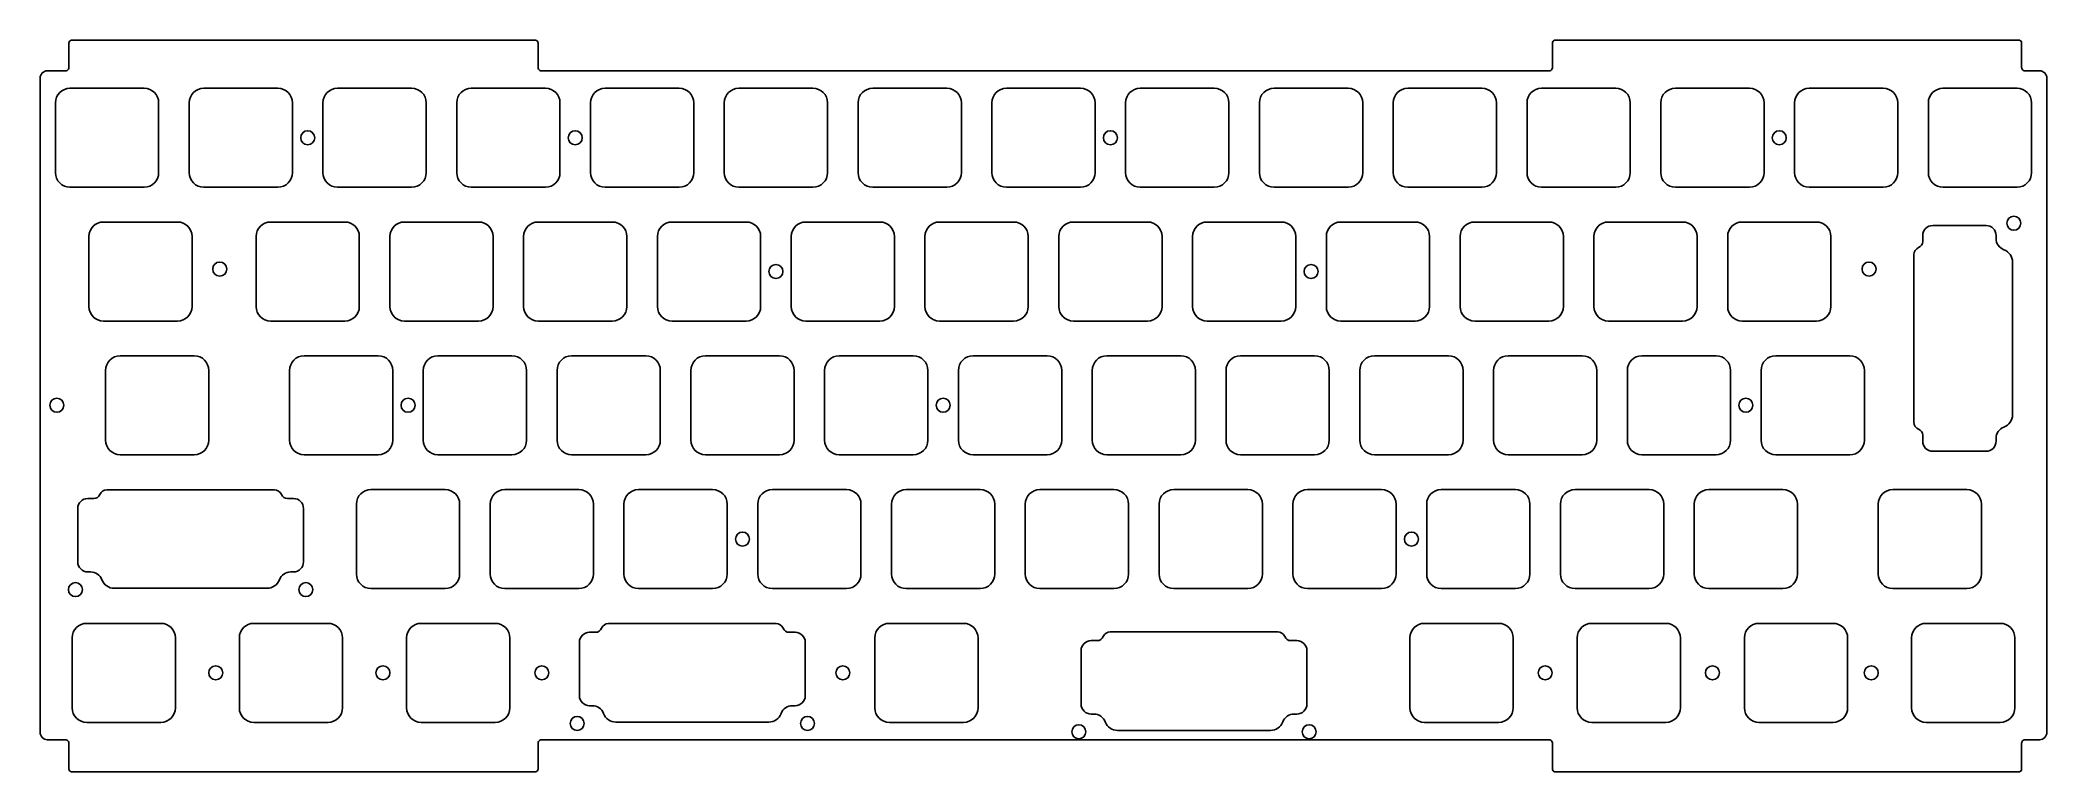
# Model space of a CAD drawing. Header units: millimetres. Extents: x -10 to 276, y -90 to 14.
import ezdxf

# ---------------------------------------------------------------- set-up
doc = ezdxf.new("R2010")
doc.units = ezdxf.units.MM
doc.layers.add('BLACK', color=7, linetype='CONTINUOUS')
doc.layers.add('Edge.Cuts', color=53, linetype='CONTINUOUS')

msp = doc.modelspace()

# ---------------------------------------------------------------- linework, layer by layer
at = {"layer": 'BLACK', "linetype": 'Continuous'}
for p, q in [((252.925, 7.05), (242.374999, 7.05)), ((271.975, 7.05), (261.424999, 7.05)), ((240.3, 4.975), (240.3, -4.975001)), ((255, 4.975), (255, -4.975)), ((259.35, 4.975), (259.35, -4.975001)), ((274.05, 4.975), (274.05, -4.975)), ((252.925, -7.05), (242.375, -7.05)), ((271.975, -7.05), (261.425, -7.05)), ((12.41875, -31.05), (1.868749, -31.05)), ((-0.20625, -33.125), (-0.20625, -43.075001)), ((14.49375, -33.125), (14.49375, -43.075)), ((12.41875, -45.15), (1.86875, -45.15)), ((238.6375, -50.1), (228.087499, -50.1)), ((264.83125, -50.1), (254.281249, -50.1)), ((226.0125, -52.175), (226.0125, -62.125001)), ((240.7125, -52.175), (240.7125, -62.125)), ((252.20625, -52.175), (252.20625, -62.125001)), ((266.90625, -52.175), (266.90625, -62.125)), ((238.6375, -64.2), (228.0875, -64.2)), ((264.83125, -64.2), (254.28125, -64.2))]:
    msp.add_line(p, q, dxfattribs=at)
at = {"layer": 'BLACK'}
msp.add_circle((238.125, 0), 1, dxfattribs=at)
for centre, radius, start, end in [((242.374999, 4.975001), 2.074999, 90, 180.00002761), ((252.925, 4.975), 2.075, 0, 90), ((261.424999, 4.975001), 2.074999, 90, 180.00002761), ((271.975, 4.975), 2.075, 0, 90), ((242.374999, -4.975001), 2.074999, 180, 270.00002761), ((252.925, -4.975), 2.075, 270, 0), ((261.424999, -4.975001), 2.074999, 180, 270.00002761), ((271.975, -4.975), 2.075, 270, 0), ((1.868754, -33.125004), 2.075004, 90.00013806, 179.99988955), ((12.41875, -33.125), 2.075, 0, 90), ((1.868752, -43.074998), 2.075002, 180.00008284, 269.99994478), ((12.41875, -43.075), 2.075, 270, 0), ((228.087504, -52.175004), 2.075004, 90.00013806, 179.99988955), ((238.6375, -52.175), 2.075, 0, 90), ((254.281254, -52.175004), 2.075004, 90.00013806, 179.99988955), ((264.83125, -52.175), 2.075, 0, 90), ((228.087502, -62.124998), 2.075002, 180.00008284, 269.99994478), ((238.6375, -62.125), 2.075, 270, 0), ((254.281252, -62.124998), 2.075002, 180.00008284, 269.99994478), ((264.83125, -62.125), 2.075, 270, 0)]:
    msp.add_arc(centre, radius, start, end, dxfattribs=at)
at = {"layer": 'Edge.Cuts', "linetype": 'Continuous'}
for p, q in [((-5.405262, 13.623599), (-5.4249, 13.500004)), ((-5.4249, 13.500004), (-5.4249, 10.025004)), ((-5.348458, 13.735098), (-5.405262, 13.623599)), ((-5.259981, 13.823589), (-5.348458, 13.735098)), ((-5.148492, 13.880411), (-5.259981, 13.823589)), ((-5.0249, 13.900004), (-5.148492, 13.880411)), ((60.9751, 13.900004), (-5.0249, 13.900004)), ((61.09871, 13.880459), (60.9751, 13.900004)), ((61.210219, 13.823632), (61.09871, 13.880459)), ((61.29871, 13.735131), (61.210219, 13.823632)), ((61.355524, 13.623617), (61.29871, 13.735131)), ((61.3751, 13.500004), (61.355524, 13.623617)), ((61.3751, 10.025004), (61.3751, 13.500004)), ((205.844344, 13.623616), (205.824788, 13.500004)), ((205.824788, 13.500004), (205.824788, 10.025004)), ((205.901163, 13.735126), (205.844344, 13.623616)), ((205.989661, 13.82362), (205.901163, 13.735126)), ((206.101175, 13.880433), (205.989661, 13.82362)), ((206.224788, 13.900004), (206.101175, 13.880433)), ((272.224788, 13.900004), (206.224788, 13.900004)), ((272.348398, 13.88045), (272.224788, 13.900004)), ((272.459906, 13.823627), (272.348398, 13.88045)), ((272.548398, 13.735128), (272.459906, 13.823627)), ((272.605212, 13.623615), (272.548398, 13.735128)), ((272.624788, 13.500004), (272.605212, 13.623615)), ((272.624788, 10.025004), (272.624788, 13.500004)), ((-9.50534, 8.699969), (-9.525056, 8.500004)), ((-9.447014, 8.89225), (-9.50534, 8.699969)), ((-9.352296, 9.069458), (-9.447014, 8.89225)), ((-9.224828, 9.224782), (-9.352296, 9.069458)), ((-9.069506, 9.352254), (-9.224828, 9.224782)), ((-8.892301, 9.446976), (-9.069506, 9.352254)), ((-8.700021, 9.505306), (-8.892301, 9.446976)), ((-8.500056, 9.525004), (-8.700021, 9.505306)), ((-5.9249, 9.525004), (-8.500056, 9.525004)), ((-5.795495, 9.542092), (-5.9249, 9.525004)), ((-5.674906, 9.592028), (-5.795495, 9.542092)), ((-5.571352, 9.671475), (-5.674906, 9.592028)), ((-5.491891, 9.775019), (-5.571352, 9.671475)), ((-5.441939, 9.895601), (-5.491891, 9.775019)), ((-5.4249, 10.025004), (-5.441939, 9.895601)), ((61.392096, 9.895588), (61.3751, 10.025004)), ((61.442052, 9.774992), (61.392096, 9.895588)), ((61.52152, 9.671437), (61.442052, 9.774992)), ((61.625082, 9.591978), (61.52152, 9.671437)), ((61.745682, 9.542033), (61.625082, 9.591978)), ((61.8751, 9.525004), (61.745682, 9.542033)), ((205.324788, 9.525004), (61.8751, 9.525004)), ((205.454198, 9.542026), (205.324788, 9.525004)), ((205.574789, 9.591981), (205.454198, 9.542026)), ((205.678341, 9.671444), (205.574789, 9.591981)), ((205.7578, 9.775), (205.678341, 9.671444)), ((205.80775, 9.895593), (205.7578, 9.775)), ((205.824788, 10.025004), (205.80775, 9.895593)), ((272.641795, 9.89559), (272.624788, 10.025004)), ((272.69175, 9.774996), (272.641795, 9.89559)), ((272.771215, 9.671441), (272.69175, 9.774996)), ((272.874776, 9.591982), (272.771215, 9.671441)), ((272.995373, 9.542035), (272.874776, 9.591982)), ((273.124788, 9.525004), (272.995373, 9.542035)), ((275.199944, 9.525004), (273.124788, 9.525004)), ((275.399911, 9.5053), (275.199944, 9.525004)), ((275.592194, 9.446974), (275.399911, 9.5053)), ((275.769404, 9.352256), (275.592194, 9.446974)), ((275.924729, 9.224786), (275.769404, 9.352256)), ((276.052201, 9.069462), (275.924729, 9.224786)), ((276.146922, 8.892253), (276.052201, 9.069462)), ((276.20525, 8.699971), (276.146922, 8.892253)), ((276.224944, 8.500004), (276.20525, 8.699971)), ((-9.525056, 8.500004), (-9.525056, -84.699996)), ((5.275, 7.05), (-5.275, 7.05)), ((24.325, 7.05), (13.775, 7.05)), ((43.375, 7.05), (32.825, 7.05)), ((62.425, 7.05), (51.875, 7.05)), ((81.475, 7.05), (70.925, 7.05)), ((100.525, 7.05), (89.975, 7.05)), ((119.575, 7.05), (109.025, 7.05)), ((138.625, 7.05), (128.075, 7.05)), ((157.675, 7.05), (147.125, 7.05)), ((176.725, 7.05), (166.175, 7.05)), ((195.775, 7.05), (185.225, 7.05)), ((214.825, 7.05), (204.275, 7.05)), ((233.875, 7.05), (223.325, 7.05)), ((276.224944, -84.699996), (276.224944, 8.500004)), ((-7.35, 4.975), (-7.35, -4.975)), ((7.35, 4.975), (7.35, -4.975)), ((11.7, 4.975), (11.7, -4.975)), ((26.4, 4.975), (26.4, -4.975)), ((30.75, 4.975), (30.75, -4.975)), ((45.45, 4.975), (45.45, -4.975)), ((49.8, 4.975), (49.8, -4.975)), ((64.5, 4.975), (64.5, -4.975)), ((68.85, 4.975), (68.85, -4.975)), ((83.55, 4.975), (83.55, -4.975)), ((87.9, 4.975), (87.9, -4.975)), ((102.6, 4.975), (102.6, -4.975)), ((106.95, 4.975), (106.95, -4.975)), ((121.65, 4.975), (121.65, -4.975)), ((126, 4.975), (126, -4.975)), ((140.7, 4.975), (140.7, -4.975)), ((145.05, 4.975), (145.05, -4.975)), ((159.75, 4.975), (159.75, -4.975)), ((164.1, 4.975), (164.1, -4.975)), ((178.8, 4.975), (178.8, -4.975)), ((183.15, 4.975), (183.15, -4.975)), ((197.85, 4.975), (197.85, -4.975)), ((202.2, 4.975), (202.2, -4.975)), ((216.9, 4.975), (216.9, -4.975)), ((221.25, 4.975), (221.25, -4.975)), ((235.95, 4.975), (235.95, -4.975)), ((5.275, -7.05), (-5.275, -7.05)), ((24.325, -7.05), (13.775, -7.05)), ((43.375, -7.05), (32.825, -7.05)), ((62.425, -7.05), (51.875, -7.05)), ((81.475, -7.05), (70.925, -7.05)), ((100.525, -7.05), (89.975, -7.05)), ((119.575, -7.05), (109.025, -7.05)), ((138.625, -7.05), (128.075, -7.05)), ((157.675, -7.05), (147.125, -7.05)), ((176.725, -7.05), (166.175, -7.05)), ((195.775, -7.05), (185.225, -7.05)), ((214.825, -7.05), (204.275, -7.05)), ((233.875, -7.05), (223.325, -7.05)), ((-2.587499, -14.074999), (-2.587499, -24.025001)), ((10.0375, -12), (-0.5125, -12)), ((12.112501, -14.075), (12.112501, -24.025)), ((21.225, -14.075), (21.225, -24.025)), ((33.85, -12), (23.3, -12)), ((35.925, -14.075), (35.925, -24.025)), ((40.275, -14.075), (40.275, -24.025)), ((52.9, -12), (42.35, -12)), ((54.975, -14.075), (54.975, -24.025)), ((59.325, -14.075), (59.325, -24.025)), ((71.95, -12), (61.4, -12)), ((74.025, -14.075), (74.025, -24.025)), ((78.375, -14.075), (78.375, -24.025)), ((91, -12), (80.45, -12)), ((93.075, -14.075), (93.075, -24.025)), ((97.425, -14.075), (97.425, -24.025)), ((110.05, -12), (99.5, -12)), ((112.125, -14.075), (112.125, -24.025)), ((116.475, -14.075), (116.475, -24.025)), ((129.1, -12), (118.55, -12)), ((131.175, -14.075), (131.175, -24.025)), ((135.525, -14.075), (135.525, -24.025)), ((148.15, -12), (137.6, -12)), ((150.225, -14.075), (150.225, -24.025)), ((154.575, -14.075), (154.575, -24.025)), ((167.2, -12), (156.65, -12)), ((169.275, -14.075), (169.275, -24.025)), ((173.625, -14.075), (173.625, -24.025)), ((186.25, -12), (175.7, -12)), ((188.325, -14.075), (188.325, -24.025)), ((192.675, -14.075), (192.675, -24.025)), ((205.3, -12), (194.75, -12)), ((207.375, -14.075), (207.375, -24.025)), ((211.725, -14.075), (211.725, -24.025)), ((224.35, -12), (213.8, -12)), ((226.425, -14.075), (226.425, -24.025)), ((230.775, -14.075), (230.775, -24.025)), ((243.4, -12), (232.85, -12)), ((245.475, -14.075), (245.475, -24.025)), ((258.54331, -14.79037), (258.54331, -13.92476)), ((259.96831, -12.49976), (267.56919, -12.49976)), ((268.99419, -13.92476), (268.99419, -14.3288)), ((257.29115, -40.50282), (257.29115, -16.64758)), ((271.33066, -17.6997), (271.33066, -39.4507)), ((10.0375, -26.1), (-0.5125, -26.1)), ((33.85, -26.1), (23.3, -26.1)), ((52.9, -26.1), (42.35, -26.1)), ((71.95, -26.1), (61.4, -26.1)), ((91, -26.1), (80.45, -26.1)), ((110.05, -26.1), (99.5, -26.1)), ((129.1, -26.1), (118.55, -26.1)), ((148.15, -26.1), (137.6, -26.1)), ((167.2, -26.1), (156.65, -26.1)), ((186.25, -26.1), (175.7, -26.1)), ((205.3, -26.1), (194.75, -26.1)), ((224.35, -26.1), (213.8, -26.1)), ((243.4, -26.1), (232.85, -26.1)), ((38.6125, -31.05), (28.0625, -31.05)), ((57.6625, -31.05), (47.1125, -31.05)), ((76.7125, -31.05), (66.1625, -31.05)), ((95.7625, -31.05), (85.2125, -31.05)), ((114.8125, -31.05), (104.2625, -31.05)), ((133.8625, -31.05), (123.3125, -31.05)), ((152.9125, -31.05), (142.3625, -31.05)), ((171.9625, -31.05), (161.4125, -31.05)), ((191.0125, -31.05), (180.4625, -31.05)), ((210.0625, -31.05), (199.5125, -31.05)), ((229.1125, -31.05), (218.5625, -31.05)), ((248.16875, -31.05), (237.618749, -31.05)), ((25.9875, -33.125), (25.9875, -43.075)), ((40.6875, -33.125), (40.6875, -43.075)), ((45.0375, -33.125), (45.0375, -43.075)), ((59.7375, -33.125), (59.7375, -43.075)), ((64.0875, -33.125), (64.0875, -43.075)), ((78.7875, -33.125), (78.7875, -43.075)), ((83.1375, -33.125), (83.1375, -43.075)), ((97.8375, -33.125), (97.8375, -43.075)), ((102.1875, -33.125), (102.1875, -43.075)), ((116.8875, -33.125), (116.8875, -43.075)), ((121.2375, -33.125), (121.2375, -43.075)), ((135.9375, -33.125), (135.9375, -43.075)), ((140.2875, -33.125), (140.2875, -43.075)), ((154.9875, -33.125), (154.9875, -43.075)), ((159.3375, -33.125), (159.3375, -43.075)), ((174.0375, -33.125), (174.0375, -43.075)), ((178.3875, -33.125), (178.3875, -43.075)), ((193.0875, -33.125), (193.0875, -43.075)), ((197.4375, -33.125), (197.4375, -43.075)), ((212.1375, -33.125), (212.1375, -43.075)), ((216.4875, -33.125), (216.4875, -43.075)), ((231.1875, -33.125), (231.1875, -43.075)), ((235.54375, -33.125), (235.54375, -43.075001)), ((250.24375, -33.125), (250.24375, -43.075)), ((258.54331, -43.22564), (258.54331, -42.36003)), ((268.99419, -42.8216), (268.99419, -43.22564)), ((38.6125, -45.15), (28.0625, -45.15)), ((57.6625, -45.15), (47.1125, -45.15)), ((76.7125, -45.15), (66.1625, -45.15)), ((95.7625, -45.15), (85.2125, -45.15)), ((114.8125, -45.15), (104.2625, -45.15)), ((133.8625, -45.15), (123.3125, -45.15)), ((152.9125, -45.15), (142.3625, -45.15)), ((171.9625, -45.15), (161.4125, -45.15)), ((191.0125, -45.15), (180.4625, -45.15)), ((210.0625, -45.15), (199.5125, -45.15)), ((229.1125, -45.15), (218.5625, -45.15)), ((248.16875, -45.15), (237.61875, -45.15)), ((267.56919, -44.65064), (259.96831, -44.65064)), ((-2.74439, -51.37456), (-1.87878, -51.37456)), ((-0.02157, -50.1224), (23.83367, -50.1224)), ((25.69088, -51.37456), (26.55649, -51.37456)), ((48.1375, -50.1), (37.5875, -50.1)), ((67.1875, -50.1), (56.6375, -50.1)), ((86.2375, -50.1), (75.6875, -50.1)), ((105.2875, -50.1), (94.7375, -50.1)), ((124.3375, -50.1), (113.7875, -50.1)), ((143.3875, -50.1), (132.8375, -50.1)), ((162.4375, -50.1), (151.8875, -50.1)), ((181.4875, -50.1), (170.9375, -50.1)), ((200.5375, -50.1), (189.9875, -50.1)), ((219.5875, -50.1), (209.0375, -50.1)), ((-4.16939, -60.40044), (-4.16939, -52.79956)), ((27.98149, -52.79956), (27.98149, -60.40044)), ((35.5125, -52.175), (35.5125, -62.125)), ((50.2125, -52.175), (50.2125, -62.125)), ((54.5625, -52.175), (54.5625, -62.125)), ((69.2625, -52.175), (69.2625, -62.125)), ((73.6125, -52.175), (73.6125, -62.125)), ((88.3125, -52.175), (88.3125, -62.125)), ((92.6625, -52.175), (92.6625, -62.125)), ((107.3625, -52.175), (107.3625, -62.125)), ((111.7125, -52.175), (111.7125, -62.125)), ((126.4125, -52.175), (126.4125, -62.125)), ((130.7625, -52.175), (130.7625, -62.125)), ((145.4625, -52.175), (145.4625, -62.125)), ((149.8125, -52.175), (149.8125, -62.125)), ((164.5125, -52.175), (164.5125, -62.125)), ((168.8625, -52.175), (168.8625, -62.125)), ((183.5625, -52.175), (183.5625, -62.125)), ((187.9125, -52.175), (187.9125, -62.125)), ((202.6125, -52.175), (202.6125, -62.125)), ((206.9625, -52.175), (206.9625, -62.125)), ((221.6625, -52.175), (221.6625, -62.125)), ((-2.34035, -61.82544), (-2.74439, -61.82544)), ((26.55649, -61.82544), (26.15245, -61.82544)), ((22.78155, -64.16191), (1.03055, -64.16191)), ((48.1375, -64.2), (37.5875, -64.2)), ((67.1875, -64.2), (56.6375, -64.2)), ((86.2375, -64.2), (75.6875, -64.2)), ((105.2875, -64.2), (94.7375, -64.2)), ((124.3375, -64.2), (113.7875, -64.2)), ((143.3875, -64.2), (132.8375, -64.2)), ((162.4375, -64.2), (151.8875, -64.2)), ((181.4875, -64.2), (170.9375, -64.2)), ((200.5375, -64.2), (189.9875, -64.2)), ((219.5875, -64.2), (209.0375, -64.2)), ((-4.96875, -71.225), (-4.96875, -81.175001)), ((7.65625, -69.15), (-2.893751, -69.15)), ((9.73125, -71.225), (9.73125, -81.175)), ((18.84375, -71.225), (18.84375, -81.175001)), ((31.46875, -69.15), (20.918749, -69.15)), ((33.54375, -71.225), (33.54375, -81.175)), ((42.65625, -71.225), (42.65625, -81.175001)), ((55.28125, -69.15), (44.731249, -69.15)), ((57.35625, -71.225), (57.35625, -81.175)), ((68.69311, -70.42456), (69.55872, -70.42456)), ((71.41593, -69.1724), (95.27117, -69.1724)), ((97.12838, -70.42456), (97.99399, -70.42456)), ((109.33125, -71.225), (109.33125, -81.175001)), ((121.95625, -69.15), (111.406249, -69.15)), ((124.03125, -71.225), (124.03125, -81.175)), ((142.85343, -70.363025), (166.70867, -70.363025)), ((185.53125, -71.225), (185.53125, -81.175001)), ((198.15625, -69.15), (187.606249, -69.15)), ((200.23125, -71.225), (200.23125, -81.175)), ((209.34375, -71.225), (209.34375, -81.175001)), ((221.96875, -69.15), (211.418749, -69.15)), ((224.04375, -71.225), (224.04375, -81.175)), ((233.15625, -71.225), (233.15625, -81.175001)), ((245.78125, -69.15), (235.231249, -69.15)), ((247.85625, -71.225), (247.85625, -81.175)), ((256.96875, -71.225), (256.96875, -81.175001)), ((269.59375, -69.15), (259.043749, -69.15)), ((271.66875, -71.225), (271.66875, -81.175)), ((67.26811, -79.45044), (67.26811, -71.84956)), ((99.41899, -71.84956), (99.41899, -79.45044)), ((138.70561, -80.641065), (138.70561, -73.040185)), ((140.13061, -71.615185), (140.99622, -71.615185)), ((168.56588, -71.615185), (169.43149, -71.615185)), ((170.85649, -73.040185), (170.85649, -80.641065)), ((69.09715, -80.87544), (68.69311, -80.87544)), ((97.99399, -80.87544), (97.58995, -80.87544)), ((140.53465, -82.066065), (140.13061, -82.066065)), ((169.43149, -82.066065), (169.02745, -82.066065)), ((-9.525056, -84.699996), (-9.505344, -84.899957)), ((-9.505344, -84.899957), (-9.447005, -85.092232)), ((-9.447005, -85.092232), (-9.352281, -85.269434)), ((-9.352281, -85.269434), (-9.22481, -85.424754)), ((-9.22481, -85.424754), (-9.069492, -85.552226)), ((-9.069492, -85.552226), (-8.892291, -85.646952)), ((-8.892291, -85.646952), (-8.700017, -85.705293)), ((-8.700017, -85.705293), (-8.500056, -85.724996)), ((-8.500056, -85.724996), (-5.9249, -85.724996)), ((-5.9249, -85.724996), (-5.795499, -85.742042)), ((7.65625, -83.25), (-2.89375, -83.25)), ((31.46875, -83.25), (20.91875, -83.25)), ((55.28125, -83.25), (44.73125, -83.25)), ((61.745692, -85.742058), (61.8751, -85.724996)), ((61.8751, -85.724996), (205.324788, -85.724996)), ((94.21905, -83.21191), (72.46805, -83.21191)), ((121.95625, -83.25), (111.40625, -83.25)), ((165.65655, -84.402535), (143.90555, -84.402535)), ((198.15625, -83.25), (187.60625, -83.25)), ((205.324788, -85.724996), (205.454192, -85.742039)), ((221.96875, -83.25), (211.41875, -83.25)), ((245.78125, -83.25), (235.23125, -83.25)), ((269.59375, -83.25), (259.04375, -83.25)), ((272.995379, -85.742049), (273.124788, -85.724996)), ((273.124788, -85.724996), (275.199944, -85.724996)), ((275.199944, -85.724996), (275.399914, -85.705304)), ((275.399914, -85.705304), (275.5922, -85.646977)), ((275.5922, -85.646977), (275.769413, -85.552258)), ((275.769413, -85.552258), (275.924741, -85.424787)), ((275.924741, -85.424787), (276.052216, -85.269461)), ((276.052216, -85.269461), (276.146939, -85.092251)), ((276.146939, -85.092251), (276.20527, -84.899966)), ((276.20527, -84.899966), (276.224944, -84.699996)), ((-5.795499, -85.742042), (-5.674918, -85.791996)), ((-5.674918, -85.791996), (-5.571374, -85.871457)), ((-5.571374, -85.871457), (-5.491922, -85.975008)), ((-5.491922, -85.975008), (-5.441978, -86.095593)), ((-5.441978, -86.095593), (-5.4249, -86.224996)), ((-5.4249, -86.224996), (-5.4249, -89.900003)), ((61.3751, -86.224996), (61.392136, -86.095589)), ((61.3751, -89.900003), (61.3751, -86.224996)), ((61.392136, -86.095589), (61.442087, -85.975002)), ((61.442087, -85.975002), (61.521547, -85.871453)), ((61.521547, -85.871453), (61.625102, -85.792)), ((61.625102, -85.792), (61.745692, -85.742058)), ((205.454192, -85.742039), (205.574776, -85.791992)), ((205.574776, -85.791992), (205.678322, -85.871452)), ((205.678322, -85.871452), (205.757776, -85.975004)), ((205.757776, -85.975004), (205.807721, -86.095591)), ((205.807721, -86.095591), (205.824788, -86.224996)), ((205.824788, -86.224996), (205.824788, -89.900003)), ((272.624788, -86.224996), (272.641824, -86.095588)), ((272.624788, -89.900003), (272.624788, -86.224996)), ((272.641824, -86.095588), (272.691775, -85.975)), ((272.691775, -85.975), (272.771234, -85.871449)), ((272.771234, -85.871449), (272.874789, -85.791994)), ((272.874789, -85.791994), (272.995379, -85.742049)), ((-5.4249, -89.900003), (-5.405319, -90.023602)), ((-5.405319, -90.023602), (-5.348501, -90.135101)), ((-5.348501, -90.135101), (-5.260007, -90.223583)), ((-5.260007, -90.223583), (-5.148502, -90.280387)), ((-5.148502, -90.280387), (-5.0249, -90.300003)), ((-5.0249, -90.300003), (60.9751, -90.300003)), ((60.9751, -90.300003), (61.098699, -90.280416)), ((61.098699, -90.280416), (61.210197, -90.223597)), ((61.210197, -90.223597), (61.298682, -90.135105)), ((61.298682, -90.135105), (61.355494, -90.023603)), ((61.355494, -90.023603), (61.3751, -89.900003)), ((205.824788, -89.900003), (205.844369, -90.023604)), ((205.844369, -90.023604), (205.901187, -90.135104)), ((205.901187, -90.135104), (205.98968, -90.223588)), ((205.98968, -90.223588), (206.101185, -90.280395)), ((206.101185, -90.280395), (206.224788, -90.300003)), ((206.224788, -90.300003), (272.224788, -90.300003)), ((272.224788, -90.300003), (272.34839, -90.280419)), ((272.34839, -90.280419), (272.459891, -90.223601)), ((272.459891, -90.223601), (272.54838, -90.135109)), ((272.54838, -90.135109), (272.605194, -90.023606)), ((272.605194, -90.023606), (272.624788, -89.900003))]:
    msp.add_line(p, q, dxfattribs=at)
at = {"layer": 'Edge.Cuts'}
for centre in [(28.575, 0), (66.675, 0), (142.875, 0), (271.51875, -12.175), (16.04875, -18.7), (95.25, -19.05), (171.45, -19.05), (250.9012, -18.7), (-7.14375, -38.1), (42.8625, -38.1), (119.0625, -38.1), (233.3625, -38.1), (90.4875, -57.15), (185.7375, -57.15), (-4.49375, -64.35), (28.30625, -64.35), (15.478125, -76.2), (39.290625, -76.2), (61.9125, -76.2), (104.775, -76.2), (204.7875, -76.2), (228.6, -76.2), (251.221875, -76.2), (66.94375, -83.4), (99.74375, -83.4), (138.38125, -84.590625), (171.18125, -84.590625)]:
    msp.add_circle(centre, 1, dxfattribs=at)
for centre, radius, start, end in [((-5.275001, 4.975001), 2.074999, 89.99997239, 180.00002761), ((5.275, 4.975), 2.075, 0, 90), ((13.775, 4.975), 2.075, 90, 180), ((24.325, 4.975), 2.075, 0, 90), ((32.825, 4.975), 2.075, 90, 180), ((43.375, 4.975), 2.075, 0, 90), ((51.875, 4.975), 2.075, 90, 180), ((62.425, 4.975), 2.075, 0, 90), ((70.925, 4.975), 2.075, 90, 180), ((81.475, 4.975), 2.075, 0, 90), ((89.975, 4.975), 2.075, 90, 180), ((100.525, 4.975), 2.075, 0, 90), ((109.025, 4.975), 2.075, 90, 180), ((119.575, 4.975), 2.075, 0, 90), ((128.075, 4.975), 2.075, 90, 180), ((138.625, 4.975), 2.075, 0, 90), ((147.125, 4.975), 2.075, 90, 180), ((157.675, 4.975), 2.075, 0, 90), ((166.175, 4.975), 2.075, 90, 180), ((176.725, 4.975), 2.075, 0, 90), ((185.225, 4.975), 2.075, 90, 180), ((195.775, 4.975), 2.075, 0, 90), ((204.275, 4.975), 2.075, 90, 180), ((214.825, 4.975), 2.075, 0, 90), ((223.325, 4.975), 2.075, 90, 180), ((233.875, 4.975), 2.075, 0, 90), ((-5.275001, -4.975001), 2.074999, 179.99997239, 270.00002761), ((5.275, -4.975), 2.075, 270, 0), ((13.775, -4.975), 2.075, 180, 270), ((24.325, -4.975), 2.075, 270, 0), ((32.825, -4.975), 2.075, 180, 270), ((43.375, -4.975), 2.075, 270, 0), ((51.875, -4.975), 2.075, 180, 270), ((62.425, -4.975), 2.075, 270, 0), ((70.925, -4.975), 2.075, 180, 270), ((81.475, -4.975), 2.075, 270, 0), ((89.975, -4.975), 2.075, 180, 270), ((100.525, -4.975), 2.075, 270, 0), ((109.025, -4.975), 2.075, 180, 270), ((119.575, -4.975), 2.075, 270, 0), ((128.075, -4.975), 2.075, 180, 270), ((138.625, -4.975), 2.075, 270, 0), ((147.125, -4.975), 2.075, 180, 270), ((157.675, -4.975), 2.075, 270, 0), ((166.175, -4.975), 2.075, 180, 270), ((176.725, -4.975), 2.075, 270, 0), ((185.225, -4.975), 2.075, 180, 270), ((195.775, -4.975), 2.075, 270, 0), ((204.275, -4.975), 2.075, 180, 270), ((214.825, -4.975), 2.075, 270, 0), ((223.325, -4.975), 2.075, 180, 270), ((233.875, -4.975), 2.075, 270, 0), ((-0.5125, -14.074999), 2.074999, 90, 180), ((10.0375, -14.075), 2.075, 0, 90), ((23.3, -14.075), 2.075, 90, 180), ((33.85, -14.075), 2.075, 0, 90), ((42.35, -14.075), 2.075, 90, 180), ((52.9, -14.075), 2.075, 0, 90), ((61.4, -14.075), 2.075, 90, 180), ((71.95, -14.075), 2.075, 0, 90), ((80.45, -14.075), 2.075, 90, 180), ((91, -14.075), 2.075, 0, 90), ((99.5, -14.075), 2.075, 90, 180), ((110.05, -14.075), 2.075, 0, 90), ((118.55, -14.075), 2.075, 90, 180), ((129.1, -14.075), 2.075, 0, 90), ((137.6, -14.075), 2.075, 90, 180), ((148.15, -14.075), 2.075, 0, 90), ((156.65, -14.075), 2.075, 90, 180), ((167.2, -14.075), 2.075, 0, 90), ((175.7, -14.075), 2.075, 90, 180), ((186.25, -14.075), 2.075, 0, 90), ((194.75, -14.075), 2.075, 90, 180), ((205.3, -14.075), 2.075, 0, 90), ((213.8, -14.075), 2.075, 90, 180), ((224.35, -14.075), 2.075, 0, 90), ((232.85, -14.075), 2.075, 90, 180), ((243.4, -14.075), 2.075, 0, 90), ((259.96831, -13.92476), 1.425, 90, 180), ((267.56915, -13.9248), 1.42504, 0.00160826, 89.99839174), ((258.36615, -16.6476), 1.075, 112.02389934, 179.99893403), ((257.61485, -14.7904), 0.92846, 292.02625676, 0.00185132), ((270.71915, -14.3288), 1.724938, 180, 249.45340178), ((269.45575, -17.6997), 1.874943, 0, 69.45493501), ((-0.5125, -24.025001), 2.074999, 180, 270), ((10.0375, -24.025), 2.075001, 270, 0), ((23.3, -24.025), 2.075, 180, 270), ((33.85, -24.025), 2.075, 270, 0), ((42.35, -24.025), 2.075, 180, 270), ((52.9, -24.025), 2.075, 270, 0), ((61.4, -24.025), 2.075, 180, 270), ((71.95, -24.025), 2.075, 270, 0), ((80.45, -24.025), 2.075, 180, 270), ((91, -24.025), 2.075, 270, 0), ((99.5, -24.025), 2.075, 180, 270), ((110.05, -24.025), 2.075, 270, 0), ((118.55, -24.025), 2.075, 180, 270), ((129.1, -24.025), 2.075, 270, 0), ((137.6, -24.025), 2.075, 180, 270), ((148.15, -24.025), 2.075, 270, 0), ((156.65, -24.025), 2.075, 180, 270), ((167.2, -24.025), 2.075, 270, 0), ((175.7, -24.025), 2.075, 180, 270), ((186.25, -24.025), 2.075, 270, 0), ((194.75, -24.025), 2.075, 180, 270), ((205.3, -24.025), 2.075, 270, 0), ((213.8, -24.025), 2.075, 180, 270), ((224.35, -24.025), 2.075, 270, 0), ((232.85, -24.025), 2.075, 180, 270), ((243.4, -24.025), 2.075, 270, 0), ((28.0625, -33.125), 2.075, 90, 180), ((38.6125, -33.125), 2.075, 0, 90), ((47.1125, -33.125), 2.075, 90, 180), ((57.6625, -33.125), 2.075, 0, 90), ((66.1625, -33.125), 2.075, 90, 180), ((76.7125, -33.125), 2.075, 0, 90), ((85.2125, -33.125), 2.075, 90, 180), ((95.7625, -33.125), 2.075, 0, 90), ((104.2625, -33.125), 2.075, 90, 180), ((114.8125, -33.125), 2.075, 0, 90), ((123.3125, -33.125), 2.075, 90, 180), ((133.8625, -33.125), 2.075, 0, 90), ((142.3625, -33.125), 2.075, 90, 180), ((152.9125, -33.125), 2.075, 0, 90), ((161.4125, -33.125), 2.075, 90, 180), ((171.9625, -33.125), 2.075, 0, 90), ((180.4625, -33.125), 2.075, 90, 180), ((191.0125, -33.125), 2.075, 0, 90), ((199.5125, -33.125), 2.075, 90, 180), ((210.0625, -33.125), 2.075, 0, 90), ((218.5625, -33.125), 2.075, 90, 180), ((229.1125, -33.125), 2.075, 0, 90), ((237.6188, -33.125), 2.07505, 90.00140823, 180), ((248.1688, -33.125), 2.075, 0, 90.00138062), ((269.45571, -39.45069), 1.87495, 290.54592343, 359.99969441), ((258.36615, -40.5028), 1.075006, 180.00106597, 247.97610066), ((257.6149, -42.36003), 0.928411, 0, 67.97729805), ((270.71912, -42.82159), 1.72493, 110.54597615, 180.00033216), ((28.0625, -43.075), 2.075, 180, 270), ((38.6125, -43.075), 2.075, 270, 0), ((47.1125, -43.075), 2.075, 180, 270), ((57.6625, -43.075), 2.075, 270, 0), ((66.1625, -43.075), 2.075, 180, 270), ((76.7125, -43.075), 2.075, 270, 0), ((85.2125, -43.075), 2.075, 180, 270), ((95.7625, -43.075), 2.075, 270, 0), ((104.2625, -43.075), 2.075, 180, 270), ((114.8125, -43.075), 2.075, 270, 0), ((123.3125, -43.075), 2.075, 180, 270), ((133.8625, -43.075), 2.075, 270, 0), ((142.3625, -43.075), 2.075, 180, 270), ((152.9125, -43.075), 2.075, 270, 0), ((161.4125, -43.075), 2.075, 180, 270), ((171.9625, -43.075), 2.075, 270, 0), ((180.4625, -43.075), 2.075, 180, 270), ((191.0125, -43.075), 2.075, 270, 0), ((199.5125, -43.075), 2.075, 180, 270), ((210.0625, -43.075), 2.075, 270, 0), ((218.5625, -43.075), 2.075, 180, 270), ((229.1125, -43.075), 2.075, 270, 0), ((237.6188, -43.075), 2.075, 180.00002761, 269.99861938), ((248.1688, -43.075), 2.07495, 269.99861938, 0), ((259.96831, -43.22564), 1.425, 180, 270), ((267.56919, -43.22564), 1.425, 270, 0), ((-2.74439, -52.79956), 1.425, 90, 180), ((-1.87878, -50.44615), 0.928411, 270, 337.97729805), ((-0.02155, -51.1974), 1.075006, 90.00106597, 157.97610066), ((23.83365, -51.1974), 1.075, 22.02389934, 89.99893403), ((25.69085, -50.4461), 0.92846, 202.02625676, 270.00185132), ((26.55649, -52.79956), 1.425, 0, 90), ((37.5875, -52.175), 2.075, 90, 180), ((48.1375, -52.175), 2.075, 0, 90), ((56.6375, -52.175), 2.075, 90, 180), ((67.1875, -52.175), 2.075, 0, 90), ((75.6875, -52.175), 2.075, 90, 180), ((86.2375, -52.175), 2.075, 0, 90), ((94.7375, -52.175), 2.075, 90, 180), ((105.2875, -52.175), 2.075, 0, 90), ((113.7875, -52.175), 2.075, 90, 180), ((124.3375, -52.175), 2.075, 0, 90), ((132.8375, -52.175), 2.075, 90, 180), ((143.3875, -52.175), 2.075, 0, 90), ((151.8875, -52.175), 2.075, 90, 180), ((162.4375, -52.175), 2.075, 0, 90), ((170.9375, -52.175), 2.075, 90, 180), ((181.4875, -52.175), 2.075, 0, 90), ((189.9875, -52.175), 2.075, 90, 180), ((200.5375, -52.175), 2.075, 0, 90), ((209.0375, -52.175), 2.075, 90, 180), ((219.5875, -52.175), 2.075, 0, 90), ((-2.74439, -60.40044), 1.425, 180, 270), ((-2.34034, -63.55037), 1.72493, 20.54597615, 90.00033216), ((26.15245, -63.5504), 1.724938, 90, 159.45340178), ((26.55645, -60.4004), 1.42504, 270.00160826, 359.99839174), ((37.5875, -62.125), 2.075, 180, 270), ((48.1375, -62.125), 2.075, 270, 0), ((56.6375, -62.125), 2.075, 180, 270), ((67.1875, -62.125), 2.075, 270, 0), ((75.6875, -62.125), 2.075, 180, 270), ((86.2375, -62.125), 2.075, 270, 0), ((94.7375, -62.125), 2.075, 180, 270), ((105.2875, -62.125), 2.075, 270, 0), ((113.7875, -62.125), 2.075, 180, 270), ((124.3375, -62.125), 2.075, 270, 0), ((132.8375, -62.125), 2.075, 180, 270), ((143.3875, -62.125), 2.075, 270, 0), ((151.8875, -62.125), 2.075, 180, 270), ((162.4375, -62.125), 2.075, 270, 0), ((170.9375, -62.125), 2.075, 180, 270), ((181.4875, -62.125), 2.075, 270, 0), ((189.9875, -62.125), 2.075, 180, 270), ((200.5375, -62.125), 2.075, 270, 0), ((209.0375, -62.125), 2.075, 180, 270), ((219.5875, -62.125), 2.075, 270, 0), ((1.03056, -62.28696), 1.87495, 200.54592343, 269.99969441), ((22.78155, -62.287), 1.874943, 270, 339.45493501), ((-2.893746, -71.225004), 2.075004, 90.00013806, 179.99988955), ((7.65625, -71.225), 2.075, 0, 90), ((20.91875, -71.225), 2.075, 90.00002761, 180), ((31.4688, -71.225), 2.075, 0, 90.00138062), ((44.7313, -71.225), 2.07505, 90.0014082, 180), ((55.2813, -71.225), 2.075, 0, 90.00138062), ((68.69311, -71.84956), 1.425, 90, 180), ((69.55872, -69.49615), 0.928411, 270, 337.97729805), ((71.41595, -70.2474), 1.075006, 90.00106597, 157.97610066), ((95.27115, -70.2474), 1.075, 22.02389934, 89.99893403), ((97.12835, -69.4961), 0.92846, 202.02625676, 270.00185132), ((97.99399, -71.84956), 1.425, 0, 90), ((111.4063, -71.225), 2.07505, 90.0014082, 180), ((121.9563, -71.225), 2.075, 0, 90.00138062), ((140.996223, -70.686778), 0.928407, 269.99981486, 337.97740026), ((142.853436, -71.438014), 1.074989, 90.00031979, 157.97636435), ((166.70865, -71.438025), 1.075, 22.02389934, 89.99893403), ((168.56575, -70.686925), 0.92826, 202.01712759, 270.0080241), ((187.6063, -71.225), 2.07505, 90.0014082, 180), ((198.1563, -71.225), 2.075, 0, 90.00138062), ((211.4188, -71.225), 2.07505, 90.0014082, 180), ((221.9688, -71.225), 2.075, 0, 90.00138062), ((235.2313, -71.225), 2.07505, 90.0014082, 180), ((245.7813, -71.225), 2.075, 0, 90.00138062), ((259.0438, -71.225), 2.07505, 90.0014082, 180), ((269.5938, -71.225), 2.075, 0, 90.00138062), ((140.130611, -73.040186), 1.425001, 90.00004021, 179.99995979), ((169.43149, -73.040185), 1.425, 0, 90), ((68.69311, -79.45044), 1.425, 180, 270), ((97.99395, -79.4504), 1.42504, 270.00160826, 359.99839174), ((-2.893748, -81.174998), 2.075002, 180.00008284, 269.99994478), ((7.65625, -81.175), 2.075, 270, 0), ((20.91875, -81.175), 2.075, 180.00002761, 270), ((31.4688, -81.175), 2.07495, 269.99861935, 0), ((44.7313, -81.175), 2.075, 180.00002761, 269.99861938), ((55.2813, -81.175), 2.07495, 269.99861935, 0), ((69.09716, -82.60037), 1.72493, 20.54597615, 90.00033216), ((72.46806, -81.33696), 1.87495, 200.54592343, 269.99969441), ((94.21905, -81.337), 1.874943, 270, 339.45493501), ((97.58995, -82.6004), 1.724938, 90, 159.45340178), ((111.4063, -81.175), 2.075, 180.00002761, 269.99861938), ((121.9563, -81.175), 2.07495, 269.99861935, 0), ((140.130611, -80.641064), 1.425001, 180.00004021, 269.99995979), ((140.53466, -83.790997), 1.724932, 20.54603836, 90.00033216), ((169.0275, -83.791065), 1.724999, 90.00166075, 159.45274057), ((169.43145, -80.641025), 1.42504, 270.00160826, 359.99839174), ((187.6063, -81.175), 2.075, 180.00002761, 269.99861938), ((198.1563, -81.175), 2.07495, 269.99861935, 0), ((211.4188, -81.175), 2.075, 180.00002761, 269.99861938), ((221.9688, -81.175), 2.07495, 269.99861935, 0), ((235.2313, -81.175), 2.075, 180.00002761, 269.99861938), ((245.7813, -81.175), 2.07495, 269.99861935, 0), ((259.0438, -81.175), 2.075, 180.00002761, 269.99861938), ((269.5938, -81.175), 2.07495, 269.99861935, 0), ((143.905564, -82.527574), 1.874961, 200.5461953, 269.99957218), ((165.65663, -82.527685), 1.874847, 269.99755518, 339.45579401)]:
    msp.add_arc(centre, radius, start, end, dxfattribs=at)

doc.saveas('drawing.dxf')
